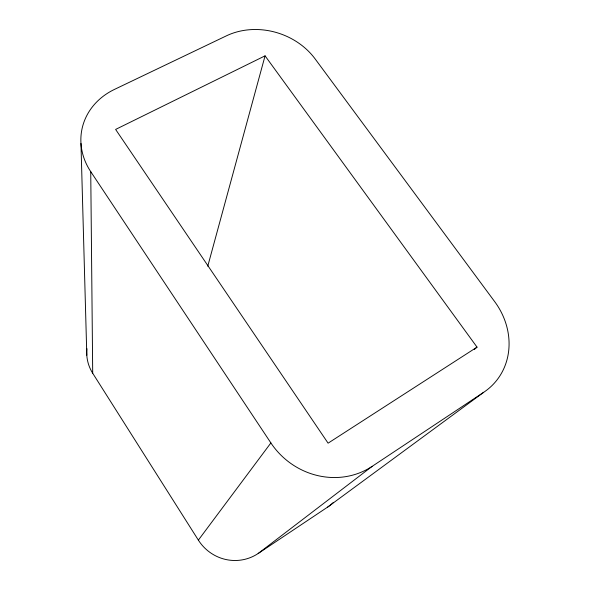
<?xml version="1.0" encoding="UTF-8"?>
<svg xmlns="http://www.w3.org/2000/svg" width="590" height="590" viewBox="0 0 590 590"><rect width="100%" height="100%" fill="white"/><g stroke="black" fill="none" stroke-linecap="round" stroke-linejoin="round"><path stroke-width="0.89" d="M207.769 266.193L265.065 55.844L477.03 347.134L474.257 349.546M198.365 540.123L270.884 442.935A73.285 68.543 40.3 0 0 372.113 466.38L483.66 392.328A70.586 62.806 40 0 0 494.663 301.608L315.119 58.904A65.91 56.043 18.6 0 0 226.427 35.828L114.408 89.444A68.956 60.239 11.2 0 0 90.735 171.646L92.704 373.241L198.365 540.123A43.439 42.502 61.6 0 0 258.184 553.486L327.708 507.046L483.66 392.328M258.184 553.486L372.113 466.38M477.03 347.134L328.092 443.171L115.618 129.431L265.065 55.844M90.735 171.646L270.884 442.935M80.97 143.451L86.804 355.202M92.704 373.241A41.765 39.449 4.6 0 1 86.959 348.719M333.461 502.341A42.406 40.415 49.2 0 1 327.708 507.046"/></g></svg>
